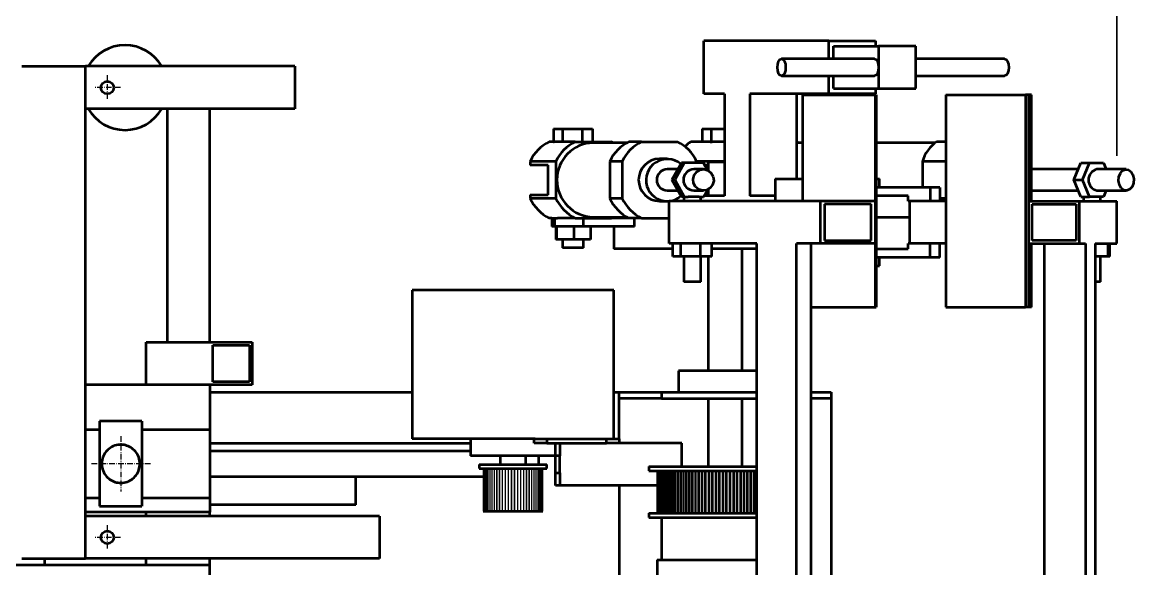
# Model space of a CAD drawing. Header units: millimetres. Extents: x -535 to 3636, y 24 to 870.
# Drawn here: x -179.5 to 57.9, y 603.9 to 720.6 of the extents above; entities that cross this region are included whole.
import ezdxf

# ---------------------------------------------------------------- set-up
doc = ezdxf.new("R2010")
doc.units = ezdxf.units.MM
doc.header["$PDMODE"] = 1
doc.header["$PDSIZE"] = -1
doc.linetypes.add('ACAD_ISO10W100', pattern=[18, 12, -3, 0, -3])
doc.styles.get("Standard").update_dxf_attribs({"font": 'times_0.ttf'})
doc.dimstyles.new('ISO-25', dxfattribs={"dimtxt": 2.5, "dimasz": 2.5, "dimexe": 1.25, "dimexo": 0.625, "dimtad": 1, "dimtxsty": 'Standard', "dimcen": 2.5, "dimadec": 0, "dimazin": 0, "dimtfac": 1, "dimtmove": 0, "dimatfit": 3, "dimfxl": 1, "dimarcsym": 0})

# ---------------------------------------------------------------- blocks, each defined once
blk = doc.blocks.new('*D81')
at = {"color": 0, "lineweight": -2}
for p, q in [((-469.46, 691.35), (-469.46, 793.57)), ((54.27, 692.09), (54.27, 793.57)), ((50.97, 792.57), (-466.16, 792.57))]:
    blk.add_line(p, q, dxfattribs=at)
at = {"color": 0, "lineweight": 15}
for points in [[(-466.16, 793.12), (-466.16, 792.02), (-469.46, 792.57)], [(50.97, 793.12), (50.97, 792.02), (54.27, 792.57)]]:
    blk.add_solid(points, dxfattribs=at)
at = {"layer": 'Defpoints', "color": 0, "lineweight": 15}
for p in [(-469.46, 792.57), (54.27, 691.09), (-469.46, 690.35)]:
    blk.add_point(p, dxfattribs=at)
at = {"color": 0, "lineweight": 15, "insert": (-207.59, 795.88), "char_height": 3.5, "attachment_point": 5}
blk.add_mtext('600', dxfattribs=at)

msp = doc.modelspace()

# ---------------------------------------------------------------- linework, layer by layer
at = {"color": 7, "linetype": 'Continuous', "lineweight": 40}
for p, q in [((-33.883, 705.2743), (-33.883, 716.603)), ((-7.1898, 716.603), (-33.883, 716.603)), ((-7.1898, 712.7512), (-7.1898, 716.603)), ((-7.1898, 716.603), (2.7334, 716.603)), ((-6.1975, 712.7512), (-6.1975, 715.4701)), ((-6.1975, 715.4701), (3.4218, 715.4701)), ((2.7334, 716.603), (2.7334, 715.4701)), ((3.4218, 715.4701), (3.4218, 710.9386)), ((11.3603, 715.4701), (3.4218, 715.4701)), ((11.3603, 710.9386), (11.3603, 715.4701)), ((2.5473, 712.7512), (-17.2991, 712.7512)), ((30.3321, 712.7512), (11.3603, 712.7512)), ((-179.5329, 711.1652), (-165.9384, 711.1652)), ((-165.9384, 606.0942), (-165.9384, 711.1652)), ((-121.2558, 711.1652), (-165.9384, 711.1652)), ((-121.2558, 711.1652), (-121.2558, 702.1022)), ((3.4218, 710.9386), (3.4218, 706.4071)), ((11.3603, 706.4071), (11.3603, 710.9386)), ((-17.2991, 709.126), (2.5473, 709.126)), ((-7.1898, 705.2743), (-7.1898, 709.126)), ((-6.1975, 706.4071), (-6.1975, 709.126)), ((11.3603, 709.126), (30.3321, 709.126)), ((-29.5106, 705.2743), (-33.883, 705.2743)), ((-29.5106, 705.2743), (-29.5106, 683.5231)), ((-24.0451, 705.2743), (-24.0451, 683.5231)), ((-7.1898, 705.2743), (-24.0451, 705.2743)), ((-14.122, 705.2743), (-14.122, 687.1483)), ((-12.81, 705.0477), (-12.81, 682.3902)), ((-12.81, 705.0477), (2.6576, 705.0477)), ((2.7334, 705.2743), (-7.1898, 705.2743)), ((-6.1975, 706.4071), (3.4218, 706.4071)), ((2.6576, 705.0477), (2.6576, 659.7327)), ((2.6576, 705.0477), (2.8755, 705.0477)), ((2.7334, 706.4071), (2.7334, 705.2743)), ((2.8755, 705.0477), (2.8755, 659.7327)), ((3.4218, 706.4071), (11.3603, 706.4071)), ((17.7871, 705.0477), (17.7871, 659.7327)), ((17.7871, 705.0477), (34.8227, 705.0477)), ((34.8227, 705.0477), (34.8227, 659.7327)), ((35.44, 705.0477), (34.8227, 705.0477)), ((35.44, 705.0477), (35.44, 659.7327)), ((36.0728, 705.0477), (35.44, 705.0477)), ((36.0728, 682.3902), (36.0728, 705.0477)), ((-121.2558, 702.1022), (-165.9384, 702.1022)), ((-148.4448, 652.2557), (-148.4448, 702.1022)), ((-139.3818, 652.2557), (-139.3818, 702.1022)), ((-66.0107, 697.7973), (-66.0107, 695.0784)), ((-66.0107, 697.7973), (-64.0853, 697.7973)), ((-64.0853, 697.7973), (-64.0853, 695.0784)), ((-64.0853, 697.7973), (-59.9037, 697.7973)), ((-59.9037, 697.7973), (-59.9037, 695.0784)), ((-59.9037, 697.7973), (-57.6474, 697.7973)), ((-57.6474, 697.7973), (-57.6474, 695.0784)), ((-34.2566, 697.7973), (-34.2566, 695.0784)), ((-34.2566, 697.7973), (-32.3312, 697.7973)), ((-32.3312, 697.7973), (-32.3312, 695.0784)), ((-32.3312, 697.7973), (-29.5106, 697.7973)), ((-66.0107, 695.0784), (-66.9072, 695.0784)), ((-66.0107, 695.0784), (-65.8626, 695.0784)), ((-61.3719, 695.0784), (-65.8626, 695.0784)), ((-61.3719, 695.0784), (-53.6758, 695.0784)), ((-50.3171, 694.8518), (-57.5238, 694.8518)), ((-53.25, 694.8518), (-53.6758, 695.0784)), ((-47.2262, 695.0784), (-49.8913, 695.0784)), ((-47.2262, 695.0784), (-39.53, 695.0784)), ((-32.5308, 695.0784), (-36.6989, 695.0784)), ((-32.5308, 695.0784), (-32.3312, 695.0784)), ((-32.3312, 695.0784), (-32.1474, 695.0784)), ((-29.5106, 695.0784), (-32.1474, 695.0784)), ((-14.122, 695.0784), (-13.9674, 695.0784)), ((-12.81, 694.8518), (-14.122, 694.8518)), ((-13.6542, 694.8518), (-13.9674, 695.0784)), ((15.4643, 694.8518), (2.8755, 694.8518)), ((17.7871, 695.0784), (15.7775, 695.0784)), ((-65.4691, 690.8722), (-71.0044, 690.8722)), ((-71.0044, 690.8722), (-71.0044, 690.0937)), ((-65.4691, 690.8722), (-65.4691, 682.9712)), ((-51.3233, 690.8722), (-53.9885, 690.8722)), ((-53.9885, 690.8722), (-53.9885, 682.9712)), ((-51.3233, 690.8722), (-51.3233, 682.9712)), ((-41.738, 691.4532), (-43.3781, 691.4532)), ((-29.5106, 690.8722), (-35.4328, 690.8722)), ((-35.4328, 690.8722), (-35.4328, 690.5469)), ((-32.9622, 690.7735), (-32.9622, 688.9261)), ((-32.9622, 690.7735), (-32.5124, 690.7735)), ((-32.5124, 690.7735), (-29.5106, 690.7735)), ((17.7871, 690.8722), (12.7638, 690.8722)), ((12.7638, 690.8722), (12.7638, 685.3357)), ((-67.1092, 690.0937), (-71.0044, 690.0937)), ((-67.1092, 683.7496), (-67.1092, 690.0937)), ((-39.4597, 689.1874), (-41.738, 689.1874)), ((-38.6952, 690.5469), (-40.7339, 686.9217)), ((-38.0801, 690.5469), (-40.1189, 686.9217)), ((-38.0801, 690.5469), (-38.6952, 690.5469)), ((-34.0026, 690.5469), (-38.0801, 690.5469)), ((-33.9913, 689.1874), (-36.0414, 689.1874)), ((-33.1393, 689.0118), (-34.0026, 690.5469)), ((-32.9622, 690.0937), (-33.7478, 690.0937)), ((46.0189, 689.1874), (36.0728, 689.1874)), ((45.0816, 686.9217), (46.5812, 690.5469)), ((46.5812, 690.5469), (48.478, 690.5469)), ((46.9784, 686.9217), (48.478, 690.5469)), ((48.478, 690.5469), (51.4771, 690.5469)), ((56.3, 689.1874), (49.9776, 689.1874)), ((51.4771, 690.5469), (52.0395, 689.1874)), ((-40.1189, 686.9217), (-40.7339, 686.9217)), ((-40.7339, 686.9217), (-38.6952, 683.2965)), ((-40.1189, 686.9217), (-38.0801, 683.2965)), ((-18.6411, 687.1483), (-18.6411, 682.3902)), ((-18.6411, 687.1483), (-12.81, 687.1483)), ((2.8755, 687.1483), (3.634, 687.1483)), ((3.634, 685.3357), (3.634, 687.1483)), ((46.5812, 683.2965), (45.0816, 686.9217)), ((45.0816, 686.9217), (46.9784, 686.9217)), ((48.478, 683.2965), (46.9784, 686.9217)), ((-71.0044, 683.7496), (-71.0044, 682.9712)), ((-71.0044, 683.7496), (-67.1092, 683.7496)), ((-41.738, 684.6559), (-39.4597, 684.6559)), ((-36.0414, 684.6559), (-33.9913, 684.6559)), ((-34.0026, 683.2965), (-33.1393, 684.8315)), ((-33.7478, 683.7496), (-32.9622, 683.7496)), ((-32.9622, 684.9173), (-32.9622, 683.5231)), ((14.4053, 685.3357), (2.8755, 685.3357)), ((14.4053, 685.3357), (14.4053, 682.3902)), ((16.4916, 685.3357), (14.4053, 685.3357)), ((16.4916, 685.3357), (16.4916, 682.3902)), ((36.0728, 684.6559), (46.0189, 684.6559)), ((49.9776, 684.6559), (56.3, 684.6559)), ((52.0395, 684.6559), (51.4771, 683.2965)), ((-65.4691, 682.9712), (-71.0044, 682.9712)), ((-51.3233, 682.9712), (-53.9885, 682.9712)), ((-43.3781, 682.3902), (-41.738, 682.3902)), ((-41.3104, 673.3272), (-41.3104, 682.3902)), ((-8.9676, 682.3902), (-41.3104, 682.3902)), ((-38.0801, 683.2965), (-38.6952, 683.2965)), ((-38.1615, 683.2965), (-38.1615, 682.3902)), ((-38.0801, 683.2965), (-37.2092, 683.2965)), ((-34.8735, 683.2965), (-37.2092, 683.2965)), ((-34.8735, 683.2965), (-34.0026, 683.2965)), ((-34.5363, 682.3902), (-34.5363, 683.2965)), ((-29.5106, 683.5231), (-33.8752, 683.5231)), ((-18.6411, 683.5231), (-24.0451, 683.5231)), ((-8.9676, 673.3272), (-8.9676, 682.3902)), ((2.6576, 682.3902), (-8.9676, 682.3902)), ((1.8438, 681.7558), (-8.1539, 681.7558)), ((-8.1539, 681.7558), (-8.1539, 673.9616)), ((1.8438, 673.9616), (1.8438, 681.7558)), ((2.6576, 682.3902), (2.6576, 673.3272)), ((9.7164, 683.5231), (2.8755, 683.5231)), ((9.7164, 682.3902), (9.7164, 683.5231)), ((14.4053, 682.3902), (9.7164, 682.3902)), ((9.9955, 682.3902), (9.9955, 673.3272)), ((17.7871, 682.3902), (14.4053, 682.3902)), ((17.7871, 682.9712), (16.4916, 682.9712)), ((35.44, 682.3902), (35.44, 673.3272)), ((35.44, 682.3902), (46.3459, 682.3902)), ((36.2034, 681.7558), (45.5825, 681.7558)), ((36.2034, 673.9616), (36.2034, 681.7558)), ((45.5825, 681.7558), (45.5825, 673.9616)), ((46.3459, 673.3272), (46.3459, 682.3902)), ((46.3459, 682.3902), (54.2735, 682.3902)), ((46.5812, 683.2965), (48.478, 683.2965)), ((47.2166, 683.2965), (47.2166, 682.3902)), ((49.1186, 683.2965), (48.478, 683.2965)), ((50.8365, 683.2965), (49.1186, 683.2965)), ((51.4771, 683.2965), (50.8365, 683.2965)), ((50.8418, 682.3902), (50.8418, 683.2965)), ((54.2735, 673.3272), (54.2735, 682.3902)), ((-57.5238, 678.9916), (-50.3171, 678.9916)), ((-53.6758, 678.765), (-53.25, 678.9916)), ((-53.0998, 678.9916), (-53.0998, 678.765)), ((2.8755, 678.9916), (9.9955, 678.9916)), ((-66.3606, 678.765), (-66.9072, 678.765)), ((-66.3606, 678.765), (-66.3606, 676.9524)), ((-66.3606, 678.765), (-65.7984, 678.765)), ((-65.7984, 676.9524), (-66.3606, 676.9524)), ((-65.7984, 678.765), (-65.7984, 676.9524)), ((-65.7984, 678.765), (-65.175, 678.765)), ((-59.6429, 676.9524), (-65.7984, 676.9524)), ((-65.5241, 676.9524), (-65.5241, 674.2335)), ((-65.3801, 676.9524), (-65.3801, 674.2335)), ((-61.3719, 678.765), (-65.175, 678.765)), ((-61.6851, 676.9524), (-61.6851, 674.2335)), ((-61.3719, 678.765), (-53.6758, 678.765)), ((-59.6429, 678.765), (-59.6429, 676.9524)), ((-48.7274, 676.9524), (-59.6429, 676.9524)), ((-58.134, 676.9524), (-58.134, 674.2335)), ((-49.8913, 678.765), (-53.6758, 678.765)), ((-53.0998, 676.9524), (-53.0998, 672.1943)), ((-47.2262, 678.765), (-49.8913, 678.765)), ((-48.7274, 676.9524), (-48.7274, 678.765)), ((-47.2262, 678.765), (-41.3104, 678.765)), ((-65.3801, 674.2335), (-65.5241, 674.2335)), ((-61.6851, 674.2335), (-65.3801, 674.2335)), ((-64.0948, 674.2335), (-64.0948, 672.4209)), ((-58.134, 674.2335), (-61.6851, 674.2335)), ((-59.5633, 672.4209), (-59.5633, 674.2335)), ((-59.5633, 672.4209), (-64.0948, 672.4209)), ((-40.5129, 672.1943), (-53.0998, 672.1943)), ((-22.5856, 673.3272), (-41.3104, 673.3272)), ((-40.5129, 670.6083), (-40.5129, 673.3272)), ((-38.802, 670.6083), (-38.802, 673.3272)), ((-34.638, 670.6083), (-34.638, 673.3272)), ((-32.1849, 670.6083), (-32.1849, 673.3272)), ((-22.5856, 672.1943), (-32.1849, 672.1943)), ((-25.7118, 646.1382), (-25.7118, 672.1943)), ((-22.5856, 546.4452), (-22.5856, 673.3272)), ((-14.0744, 546.4452), (-14.0744, 673.3272)), ((-8.9676, 673.3272), (-14.0744, 673.3272)), ((-10.9604, 546.4452), (-10.9604, 673.3272)), ((2.6576, 673.3272), (-8.9676, 673.3272)), ((-8.1539, 673.9616), (1.8438, 673.9616)), ((2.8755, 672.1943), (9.7164, 672.1943)), ((9.7164, 672.1943), (9.7164, 673.3272)), ((14.4053, 673.3272), (9.7164, 673.3272)), ((17.7871, 673.3272), (14.4053, 673.3272)), ((14.4053, 670.3817), (14.4053, 673.3272)), ((16.4916, 670.3817), (16.4916, 673.3272)), ((35.44, 673.3272), (46.3459, 673.3272)), ((36.0728, 659.7327), (36.0728, 673.3272)), ((45.5825, 673.9616), (36.2034, 673.9616)), ((38.778, 673.3272), (38.778, 546.4452)), ((46.3459, 673.3272), (47.5976, 673.3272)), ((47.5976, 673.3272), (47.5976, 546.4452)), ((49.6838, 673.3272), (54.2735, 673.3272)), ((49.6838, 673.3272), (49.6838, 546.4452)), ((52.4701, 670.6083), (52.4701, 673.3272)), ((52.8141, 670.6083), (52.8141, 673.3272)), ((-38.802, 670.6083), (-40.5129, 670.6083)), ((-34.638, 670.6083), (-38.802, 670.6083)), ((-38.1615, 670.6083), (-38.1615, 665.1705)), ((-32.1849, 670.6083), (-34.638, 670.6083)), ((-34.5363, 665.1705), (-34.5363, 670.6083)), ((-32.9622, 670.6083), (-32.9622, 646.1382)), ((14.4053, 670.3817), (2.8755, 670.3817)), ((3.634, 668.5691), (3.634, 670.3817)), ((16.4916, 670.3817), (14.4053, 670.3817)), ((52.4701, 670.6083), (49.6838, 670.6083)), ((50.8418, 665.1705), (50.8418, 670.6083)), ((52.8141, 670.6083), (52.4701, 670.6083)), ((2.8755, 668.5691), (3.634, 668.5691)), ((-34.5363, 665.1705), (-38.1615, 665.1705)), ((50.8418, 665.1705), (49.6838, 665.1705)), ((-96.2038, 663.3579), (-96.2038, 631.6374)), ((-53.1002, 663.3579), (-96.2038, 663.3579)), ((-53.1002, 631.6374), (-53.1002, 663.3579)), ((-10.9604, 659.7327), (2.6576, 659.7327)), ((2.6576, 659.7327), (2.8755, 659.7327)), ((17.7871, 659.7327), (34.8227, 659.7327)), ((35.44, 659.7327), (34.8227, 659.7327)), ((36.0728, 659.7327), (35.44, 659.7327)), ((-152.9763, 652.2557), (-130.3188, 652.2557)), ((-152.9763, 643.1927), (-152.9763, 652.2557)), ((-138.7474, 651.6213), (-130.9532, 651.6213)), ((-138.7474, 643.8271), (-138.7474, 651.6213)), ((-130.9532, 651.6213), (-130.9532, 643.8271)), ((-130.3188, 652.2557), (-130.3188, 643.1927)), ((-39.3063, 646.1382), (-39.3063, 641.6067)), ((-22.5856, 646.1382), (-39.3063, 646.1382)), ((-130.9532, 643.8271), (-138.7474, 643.8271)), ((-139.3818, 643.1927), (-165.9384, 643.1927)), ((-139.3818, 643.1927), (-139.3818, 633.584)), ((-130.3188, 643.1927), (-139.3818, 643.1927)), ((-139.3818, 641.6067), (-96.2038, 641.6067)), ((-53.1002, 641.6286), (-51.9945, 641.6286)), ((-51.9945, 641.6067), (-51.9945, 641.6286)), ((-51.9945, 640.2472), (-51.9945, 641.6067)), ((-51.9945, 641.6067), (-42.9315, 641.6067)), ((-42.9315, 641.6067), (-42.9315, 640.2472)), ((-42.9315, 641.6067), (-22.5856, 641.6067)), ((-10.9604, 641.6067), (-6.6795, 641.6067)), ((-6.6795, 641.6067), (-6.6795, 640.2472)), ((-42.9315, 640.2472), (-51.9945, 640.2472)), ((-51.9945, 631.6374), (-51.9945, 640.2472)), ((-42.9315, 640.2472), (-22.5856, 640.2472)), ((-32.9622, 640.2472), (-32.9622, 625.7464)), ((-25.7118, 625.7464), (-25.7118, 640.2472)), ((-6.6795, 640.2472), (-10.9604, 640.2472)), ((-6.6795, 640.2472), (-6.6795, 589.4944)), ((-153.8826, 635.3965), (-162.9456, 635.3965)), ((-162.9456, 635.3965), (-162.9456, 617.2706)), ((-153.8826, 635.3965), (-153.8826, 617.2706)), ((-162.9456, 633.584), (-165.9384, 633.584)), ((-139.3818, 633.584), (-153.8826, 633.584)), ((-139.3818, 633.584), (-139.3818, 619.0832)), ((-69.896, 631.6374), (-96.2038, 631.6374)), ((-83.715, 631.6374), (-83.715, 628.0122)), ((-70.1205, 630.7311), (-70.1205, 631.6374)), ((-69.896, 631.6374), (-67.4016, 631.6374)), ((-67.4016, 631.6374), (-67.4016, 630.7311)), ((-67.4016, 631.6374), (-54.7134, 631.6374)), ((-54.7134, 630.7311), (-54.7134, 631.6374)), ((-54.7134, 631.6374), (-51.9945, 631.6374)), ((-51.9945, 631.6374), (-51.9945, 630.7311)), ((-139.3818, 630.7311), (-83.715, 630.7311)), ((-83.715, 629.0524), (-139.3818, 629.0524)), ((-67.4016, 630.7311), (-70.1205, 630.7311)), ((-67.4016, 630.7311), (-54.7134, 630.7311)), ((-65.589, 628.0122), (-65.589, 630.7311)), ((-64.6827, 630.7311), (-64.6827, 628.0122)), ((-51.9945, 630.7311), (-54.7134, 630.7311)), ((-38.6153, 630.7311), (-51.9945, 630.7311)), ((-38.6153, 625.7464), (-38.6153, 630.7311)), ((-65.589, 628.0122), (-83.715, 628.0122)), ((-77.3709, 628.0122), (-77.3709, 626.1996)), ((-71.9331, 626.1996), (-71.9331, 628.0122)), ((-69.1128, 626.1996), (-69.1128, 628.0122)), ((-65.589, 624.387), (-65.589, 628.0122)), ((-64.6827, 628.0122), (-65.589, 628.0122)), ((-64.6827, 624.387), (-64.6827, 628.0122)), ((-81.9024, 626.1996), (-81.9024, 625.2933)), ((-81.9024, 626.1996), (-67.4016, 626.1996)), ((-81.9024, 625.2933), (-67.4016, 625.2933)), ((-67.4016, 625.2933), (-67.4016, 626.1996)), ((-65.589, 621.6681), (-65.589, 624.387)), ((-65.589, 624.387), (-64.6827, 624.387)), ((-64.6827, 624.387), (-64.6827, 621.6681)), ((-45.6504, 625.7464), (-45.6504, 624.8401)), ((-45.6504, 625.7464), (-22.5856, 625.7464)), ((-45.6504, 624.8401), (-22.6033, 624.8401)), ((-22.6033, 615.7771), (-22.6033, 624.8401)), ((-139.3818, 623.6147), (-80.9903, 623.6147)), ((-108.2218, 617.5897), (-108.2218, 623.6147)), ((-64.6827, 621.6681), (-65.589, 621.6681)), ((-43.8368, 621.6681), (-64.6827, 621.6681)), ((-51.9945, 621.6681), (-51.9945, 602.592)), ((-165.9384, 619.0832), (-162.9456, 619.0832)), ((-162.9456, 617.2706), (-153.8826, 617.2706)), ((-153.8826, 619.0832), (-139.3818, 619.0832)), ((-139.3818, 619.0832), (-139.3818, 616.0037)), ((-108.2218, 617.5897), (-139.3818, 617.5897)), ((-139.3818, 616.0037), (-165.9384, 616.0037)), ((-103.1298, 615.1572), (-165.9384, 615.1572)), ((-152.9763, 615.1572), (-152.9763, 616.0037)), ((-139.3818, 615.1572), (-139.3818, 616.0037)), ((-103.1298, 615.1572), (-103.1298, 606.0942)), ((-80.9903, 616.2303), (-80.9839, 616.2303)), ((-80.9839, 616.2303), (-80.9271, 616.2303)), ((-80.9271, 616.2303), (-80.9083, 616.2303)), ((-80.9083, 616.2303), (-80.7952, 616.2303)), ((-80.7952, 616.2303), (-80.764, 616.2303)), ((-80.764, 616.2303), (-80.596, 616.2303)), ((-80.596, 616.2303), (-80.5528, 616.2303)), ((-80.5528, 616.2303), (-80.3317, 616.2303)), ((-80.3317, 616.2303), (-80.277, 616.2303)), ((-80.277, 616.2303), (-80.0052, 616.2303)), ((-80.0052, 616.2303), (-79.9395, 616.2303)), ((-79.9395, 616.2303), (-79.62, 616.2303)), ((-79.62, 616.2303), (-79.5441, 616.2303)), ((-79.5441, 616.2303), (-79.1803, 616.2303)), ((-79.1803, 616.2303), (-79.0951, 616.2303)), ((-79.0951, 616.2303), (-78.6911, 616.2303)), ((-78.6911, 616.2303), (-78.5974, 616.2303)), ((-78.5974, 616.2303), (-78.1576, 616.2303)), ((-78.1576, 616.2303), (-78.0565, 616.2303)), ((-78.0565, 616.2303), (-77.5857, 616.2303)), ((-77.5857, 616.2303), (-77.4783, 616.2303)), ((-77.4783, 616.2303), (-76.9817, 616.2303)), ((-76.9817, 616.2303), (-76.8691, 616.2303)), ((-76.8691, 616.2303), (-76.3521, 616.2303)), ((-76.3521, 616.2303), (-76.2357, 616.2303)), ((-76.2357, 616.2303), (-75.7039, 616.2303)), ((-75.7039, 616.2303), (-75.5848, 616.2303)), ((-75.5848, 616.2303), (-75.0442, 616.2303)), ((-75.0442, 616.2303), (-74.9238, 616.2303)), ((-74.9238, 616.2303), (-74.3802, 616.2303)), ((-74.3802, 616.2303), (-74.2598, 616.2303)), ((-74.2598, 616.2303), (-73.7191, 616.2303)), ((-73.7191, 616.2303), (-73.6001, 616.2303)), ((-73.6001, 616.2303), (-73.0683, 616.2303)), ((-73.0683, 616.2303), (-72.9519, 616.2303)), ((-72.9519, 616.2303), (-72.4348, 616.2303)), ((-72.4348, 616.2303), (-72.3223, 616.2303)), ((-72.3223, 616.2303), (-71.8256, 616.2303)), ((-71.8256, 616.2303), (-71.7182, 616.2303)), ((-71.7182, 616.2303), (-71.2474, 616.2303)), ((-71.2474, 616.2303), (-71.1463, 616.2303)), ((-71.1463, 616.2303), (-70.7065, 616.2303)), ((-70.7065, 616.2303), (-70.6128, 616.2303)), ((-70.6128, 616.2303), (-70.2088, 616.2303)), ((-70.2088, 616.2303), (-70.1236, 616.2303)), ((-70.1236, 616.2303), (-69.7598, 616.2303)), ((-69.7598, 616.2303), (-69.684, 616.2303)), ((-69.684, 616.2303), (-69.3644, 616.2303)), ((-69.3644, 616.2303), (-69.2988, 616.2303)), ((-69.2988, 616.2303), (-69.027, 616.2303)), ((-69.027, 616.2303), (-68.9722, 616.2303)), ((-68.9722, 616.2303), (-68.7511, 616.2303)), ((-68.7511, 616.2303), (-68.7079, 616.2303)), ((-68.7079, 616.2303), (-68.5399, 616.2303)), ((-68.5399, 616.2303), (-68.5087, 616.2303)), ((-68.5087, 616.2303), (-68.3957, 616.2303)), ((-68.3957, 616.2303), (-68.3768, 616.2303)), ((-68.3768, 616.2303), (-68.32, 616.2303)), ((-68.32, 616.2303), (-68.3137, 616.2303)), ((-45.6504, 615.7771), (-45.6504, 614.8708)), ((-45.6504, 615.7771), (-22.6033, 615.7771)), ((-45.6504, 614.8708), (-22.5856, 614.8708)), ((-42.9315, 614.8708), (-42.9315, 605.8078)), ((-179.5329, 606.0942), (-165.9384, 606.0942)), ((-174.7275, 606.0942), (-174.7275, 604.675)), ((-103.1298, 606.0942), (-165.9384, 606.0942)), ((-152.9763, 604.675), (-152.9763, 606.0942)), ((-139.3818, 604.675), (-139.3818, 606.0942)), ((-43.8378, 605.8078), (-43.8378, 595.8385)), ((-43.8378, 605.8078), (-29.9345, 605.8078)), ((-29.9345, 605.8078), (-22.5856, 605.8078)), ((-139.3818, 604.675), (-293.4528, 604.675)), ((-139.3818, 577.486), (-139.3818, 604.675))]:
    msp.add_line(p, q, dxfattribs=at)
at = {"color": 5, "linetype": 'ACAD_ISO10W100', "lineweight": 15, "ltscale": 0.1}
for p, q in [((-161.2862, 709.2591), (-161.2862, 704.0038)), ((-158.4619, 706.6337), (-164.1104, 706.6337)), ((-158.4141, 632.2458), (-158.4141, 620.4213)), ((-152.0595, 626.3335), (-164.7686, 626.3335)), ((-161.2862, 613.2534), (-161.2862, 607.998)), ((-158.4619, 610.6257), (-164.1104, 610.6257))]:
    msp.add_line(p, q, dxfattribs=at)
at = {"color": 7, "linetype": 'Continuous', "lineweight": 15}
for p, q in [((-80.9903, 625.2933), (-80.9903, 616.2303)), ((-80.9839, 616.2303), (-80.9839, 625.2933)), ((-80.9271, 625.2933), (-80.9271, 616.2303)), ((-80.9083, 616.2303), (-80.9083, 625.2933)), ((-80.7952, 625.2933), (-80.7952, 616.2303)), ((-80.764, 616.2303), (-80.764, 625.2933)), ((-80.596, 625.2933), (-80.596, 616.2303)), ((-80.5528, 616.2303), (-80.5528, 625.2933)), ((-80.3317, 625.2933), (-80.3317, 616.2303)), ((-80.277, 616.2303), (-80.277, 625.2933)), ((-80.0052, 625.2933), (-80.0052, 616.2303)), ((-79.9395, 616.2303), (-79.9395, 625.2933)), ((-79.62, 625.2933), (-79.62, 616.2303)), ((-79.5441, 616.2303), (-79.5441, 625.2933)), ((-79.1803, 625.2933), (-79.1803, 616.2303)), ((-79.0951, 616.2303), (-79.0951, 625.2933)), ((-78.6911, 625.2933), (-78.6911, 616.2303)), ((-78.5974, 616.2303), (-78.5974, 625.2933)), ((-78.1576, 625.2933), (-78.1576, 616.2303)), ((-78.0565, 616.2303), (-78.0565, 625.2933)), ((-77.5857, 625.2933), (-77.5857, 616.2303)), ((-77.4783, 616.2303), (-77.4783, 625.2933)), ((-76.9817, 625.2933), (-76.9817, 616.2303)), ((-76.8691, 616.2303), (-76.8691, 625.2933)), ((-76.3521, 625.2933), (-76.3521, 616.2303)), ((-76.2357, 616.2303), (-76.2357, 625.2933)), ((-75.7039, 625.2933), (-75.7039, 616.2303)), ((-75.5848, 616.2303), (-75.5848, 625.2933)), ((-75.0442, 625.2933), (-75.0442, 616.2303)), ((-74.9238, 616.2303), (-74.9238, 625.2933)), ((-74.3802, 625.2933), (-74.3802, 616.2303)), ((-74.2598, 616.2303), (-74.2598, 625.2933)), ((-73.7191, 625.2933), (-73.7191, 616.2303)), ((-73.6001, 616.2303), (-73.6001, 625.2933)), ((-73.0683, 625.2933), (-73.0683, 616.2303)), ((-72.9519, 616.2303), (-72.9519, 625.2933)), ((-72.4348, 625.2933), (-72.4348, 616.2303)), ((-72.3223, 616.2303), (-72.3223, 625.2933)), ((-71.8256, 625.2933), (-71.8256, 616.2303)), ((-71.7182, 616.2303), (-71.7182, 625.2933)), ((-71.2474, 625.2933), (-71.2474, 616.2303)), ((-71.1463, 616.2303), (-71.1463, 625.2933)), ((-70.7065, 625.2933), (-70.7065, 616.2303)), ((-70.6128, 616.2303), (-70.6128, 625.2933)), ((-70.2088, 625.2933), (-70.2088, 616.2303)), ((-70.1236, 616.2303), (-70.1236, 625.2933)), ((-69.7598, 625.2933), (-69.7598, 616.2303)), ((-69.684, 616.2303), (-69.684, 625.2933)), ((-69.3644, 625.2933), (-69.3644, 616.2303)), ((-69.2988, 616.2303), (-69.2988, 625.2933)), ((-69.027, 625.2933), (-69.027, 616.2303)), ((-68.9722, 616.2303), (-68.9722, 625.2933)), ((-68.7511, 625.2933), (-68.7511, 616.2303)), ((-68.7079, 616.2303), (-68.7079, 625.2933)), ((-68.5399, 625.2933), (-68.5399, 616.2303)), ((-68.5087, 616.2303), (-68.5087, 625.2933)), ((-68.3957, 625.2933), (-68.3957, 616.2303)), ((-68.3768, 616.2303), (-68.3768, 625.2933)), ((-68.32, 625.2933), (-68.32, 616.2303)), ((-68.3137, 616.2303), (-68.3137, 625.2933)), ((-43.8368, 615.7771), (-43.8368, 624.8401)), ((-43.8327, 624.8401), (-43.8327, 615.7771)), ((-43.8081, 615.7771), (-43.8081, 624.8401)), ((-43.7927, 624.8401), (-43.7927, 615.7771)), ((-43.7396, 615.7771), (-43.7396, 624.8401)), ((-43.713, 624.8401), (-43.713, 615.7771)), ((-43.6318, 615.7771), (-43.6318, 624.8401)), ((-43.594, 624.8401), (-43.594, 615.7771)), ((-43.4847, 615.7771), (-43.4847, 624.8401)), ((-43.4359, 624.8401), (-43.4359, 615.7771)), ((-43.2989, 615.7771), (-43.2989, 624.8401)), ((-43.2391, 624.8401), (-43.2391, 615.7771)), ((-43.0748, 615.7771), (-43.0748, 624.8401)), ((-43.0043, 624.8401), (-43.0043, 615.7771)), ((-42.813, 615.7771), (-42.813, 624.8401)), ((-42.732, 624.8401), (-42.732, 615.7771)), ((-42.5143, 615.7771), (-42.5143, 624.8401)), ((-42.4229, 624.8401), (-42.4229, 615.7771)), ((-42.1795, 615.7771), (-42.1795, 624.8401)), ((-42.078, 624.8401), (-42.078, 615.7771)), ((-41.8095, 615.7771), (-41.8095, 624.8401)), ((-41.6982, 624.8401), (-41.6982, 615.7771)), ((-41.4053, 615.7771), (-41.4053, 624.8401)), ((-41.2845, 624.8401), (-41.2845, 615.7771)), ((-40.968, 615.7771), (-40.968, 624.8401)), ((-40.838, 624.8401), (-40.838, 615.7771)), ((-40.4988, 615.7771), (-40.4988, 624.8401)), ((-40.3601, 624.8401), (-40.3601, 615.7771)), ((-39.9991, 615.7771), (-39.9991, 624.8401)), ((-39.8519, 624.8401), (-39.8519, 615.7771)), ((-39.4701, 615.7771), (-39.4701, 624.8401)), ((-39.3149, 624.8401), (-39.3149, 615.7771)), ((-38.9134, 615.7771), (-38.9134, 624.8401)), ((-38.7505, 624.8401), (-38.7505, 615.7771)), ((-38.3304, 615.7771), (-38.3304, 624.8401)), ((-38.1604, 624.8401), (-38.1604, 615.7771)), ((-37.7227, 615.7771), (-37.7227, 624.8401)), ((-37.546, 624.8401), (-37.546, 615.7771)), ((-37.0921, 615.7771), (-37.0921, 624.8401)), ((-36.9091, 624.8401), (-36.9091, 615.7771)), ((-36.4402, 615.7771), (-36.4402, 624.8401)), ((-36.2515, 624.8401), (-36.2515, 615.7771)), ((-35.7688, 615.7771), (-35.7688, 624.8401)), ((-35.575, 624.8401), (-35.575, 615.7771)), ((-35.0798, 615.7771), (-35.0798, 624.8401)), ((-34.8813, 624.8401), (-34.8813, 615.7771)), ((-34.3751, 615.7771), (-34.3751, 624.8401)), ((-34.1725, 624.8401), (-34.1725, 615.7771)), ((-33.6565, 615.7771), (-33.6565, 624.8401)), ((-33.4504, 624.8401), (-33.4504, 615.7771)), ((-32.9262, 615.7771), (-32.9262, 624.8401)), ((-32.717, 624.8401), (-32.717, 615.7771)), ((-32.186, 615.7771), (-32.186, 624.8401)), ((-31.9744, 624.8401), (-31.9744, 615.7771)), ((-31.4379, 615.7771), (-31.4379, 624.8401)), ((-31.2245, 624.8401), (-31.2245, 615.7771)), ((-30.6841, 615.7771), (-30.6841, 624.8401)), ((-30.4695, 624.8401), (-30.4695, 615.7771)), ((-29.9267, 615.7771), (-29.9267, 624.8401)), ((-29.7113, 624.8401), (-29.7113, 615.7771)), ((-29.1676, 615.7771), (-29.1676, 624.8401)), ((-28.9521, 624.8401), (-28.9521, 615.7771)), ((-28.4089, 615.7771), (-28.4089, 624.8401)), ((-28.194, 624.8401), (-28.194, 615.7771)), ((-27.6528, 615.7771), (-27.6528, 624.8401)), ((-27.439, 624.8401), (-27.439, 615.7771)), ((-26.9014, 615.7771), (-26.9014, 624.8401)), ((-26.6892, 624.8401), (-26.6892, 615.7771)), ((-26.1566, 615.7771), (-26.1566, 624.8401)), ((-25.9467, 624.8401), (-25.9467, 615.7771)), ((-25.4205, 615.7771), (-25.4205, 624.8401)), ((-25.2135, 624.8401), (-25.2135, 615.7771)), ((-24.6952, 615.7771), (-24.6952, 624.8401)), ((-24.4916, 624.8401), (-24.4916, 615.7771)), ((-23.9826, 615.7771), (-23.9826, 624.8401)), ((-23.7829, 624.8401), (-23.7829, 615.7771)), ((-23.2846, 615.7771), (-23.2846, 624.8401)), ((-23.0895, 624.8401), (-23.0895, 615.7771))]:
    msp.add_line(p, q, dxfattribs=at)
at = {"color": 7, "linetype": 'Continuous', "lineweight": 40, "flags": 128}
for points in [[(-18.1735, 710.9386), (-18.1069, 711.6323), (-17.9174, 712.2203), (-17.6337, 712.6133), (-17.2991, 712.7512), (-16.9644, 712.6133), (-16.6807, 712.2203), (-16.4911, 711.6323), (-16.4246, 710.9386), (-16.4911, 710.245), (-16.6807, 709.6569), (-16.9644, 709.264), (-17.2991, 709.126), (-17.6337, 709.264), (-17.9174, 709.6569), (-18.1069, 710.245), (-18.1735, 710.9386)], [(2.5473, 712.7512), (2.8819, 712.6133), (3.1656, 712.2203), (3.3552, 711.6323), (3.4218, 710.9386)], [(30.3321, 712.7512), (30.6668, 712.6133), (30.9505, 712.2203), (31.14, 711.6323), (31.2066, 710.9386), (31.14, 710.245), (30.9505, 709.6569), (30.6668, 709.264), (30.3321, 709.126)], [(3.4218, 710.9386), (3.3552, 710.245), (3.1656, 709.6569), (2.8819, 709.264), (2.5473, 709.126)], [(-31.8909, 687.6176), (-31.7914, 686.7395), (-32.0268, 685.8891), (-32.5612, 685.1959), (-33.3134, 684.7655), (-34.1688, 684.6633), (-34.9971, 684.9049), (-35.6723, 685.4536), (-36.0916, 686.2258), (-36.1911, 687.1039), (-35.9558, 687.9543), (-35.4213, 688.6475), (-34.6691, 689.0779), (-33.8138, 689.1801), (-32.9854, 688.9385), (-32.3102, 688.3898), (-31.8909, 687.6176)], [(55.2609, 685.1809), (54.8627, 685.8685), (54.6833, 686.7163), (54.7501, 687.5955), (55.0528, 688.372), (55.5454, 688.9278), (56.1529, 689.1781), (56.7827, 689.0849), (57.3391, 688.6624), (57.7373, 687.9749), (57.9167, 687.1271), (57.8499, 686.2479), (57.5472, 685.4714), (57.0546, 684.9156), (56.4471, 684.6653), (55.8173, 684.7584), (55.2609, 685.1809)]]:
    msp.add_lwpolyline(points, dxfattribs=at)
at = {"color": 7, "linetype": 'Continuous', "lineweight": 40}
for centre, radius in [((-161.2862, 706.6337), 1.3594), ((-161.2862, 610.6257), 1.3595)]:
    msp.add_circle(centre, radius, dxfattribs=at)
at = {"lineweight": 15}
msp.add_circle((-158.4141, 626.3335), 4.0781, dxfattribs=at)
at = {"color": 7, "linetype": 'Continuous', "lineweight": 40}
for centre, radius, start, end in [((-157.5078, 706.6337), 9.063, 90, 150), ((-157.5078, 706.6337), 9.063, 30, 90), ((-157.5078, 706.6337), 9.063, 210, 330), ((-62.9, 687.0764), 8.9493, 116.600836, 154.903681), ((-57.365, 687.0767), 8.9489, 116.599947, 154.904569), ((-57.359, 686.9217), 7.9318, 91.191121, 268.808879), ((-45.884, 687.0764), 8.9493, 116.600836, 154.903681), ((-43.2191, 687.0766), 8.949, 116.600494, 154.9044), ((-43.5372, 687.0764), 8.9493, 25.096319, 63.399164), ((-32.9299, 689.5637), 6.6795, 124.350095, 138.063379), ((20.6638, 688.3947), 8.2794, 126.16988, 162.588474), ((-43.2845, 686.9217), 4.5325, 91.183212, 268.816788), ((-41.7229, 686.8872), 4.4971, 49.815481, 269.808136), ((-41.6901, 686.9217), 2.2663, 91.210644, 268.789356), ((-35.9935, 686.9217), 2.2663, 91.210644, 268.789356), ((50.554, 686.9217), 2.3275, 103.231051, 256.768949), ((-62.9, 686.767), 8.9493, 205.096319, 243.399164), ((-57.365, 686.7667), 8.9489, 205.095431, 243.400053), ((-45.884, 686.767), 8.9493, 205.096319, 243.399164), ((-43.2191, 686.7668), 8.949, 205.0956, 243.399506), ((-41.7474, 686.7431), 4.3529, 270.124456, 312.240895)]:
    msp.add_arc(centre, radius, start, end, dxfattribs=at)
msp.add_open_spline([(-154.3357, 626.3336), (-154.3765, 625.899), (-154.458, 625.0308), (-155.0881, 623.8624), (-156.0442, 622.9188), (-157.305, 622.3245), (-158.6776, 622.1925), (-159.9495, 622.487), (-161.0608, 623.1402), (-161.9548, 624.1532), (-162.4781, 625.4532), (-162.5333, 626.8235), (-162.1718, 628.0801), (-161.4463, 629.166), (-160.3722, 630.0023), (-159.0451, 630.4427), (-157.6901, 630.4152), (-156.4731, 629.993), (-155.4242, 629.2143), (-154.6433, 628.0859), (-154.3547, 627.0386), (-154.3389, 626.451), (-154.3357, 626.3336)], degree=3, knots=[0, 0, 0, 0, 0.05017591, 0.10025266, 0.1529346, 0.20870696, 0.26144574, 0.30935491, 0.35838743, 0.41232659, 0.4678822, 0.51945861, 0.56797502, 0.6180307, 0.67221322, 0.72771479, 0.77841233, 0.82595382, 0.87659755, 0.93181615, 0.98637995, 1, 1, 1, 1], dxfattribs=at)

# ---------------------------------------------------------------- dimensions: what is measured, and where the dimension line sits
at = {"color": 1, "lineweight": 15}
dim = msp.add_linear_dim(base=(-469.462, 792.5714), p1=(54.2735, 691.0924), p2=(-469.462, 690.3535), text='600', dimstyle='ISO-25', override={"dimtxt": 3.5, "dimasz": 3.302, "dimexe": 1, "dimexo": 1, "dimgap": 1.524, "dimtih": 1, "dimtoh": 1, "dimlfac": 5, "dimzin": 0, "dimadec": 2, "dimtzin": 0}, dxfattribs=at)
dim.commit()
dim.dimension.update_dxf_attribs({"geometry": '*D81', "text_midpoint": (-207.5942, 795.8757)})

doc.saveas('drawing.dxf')
